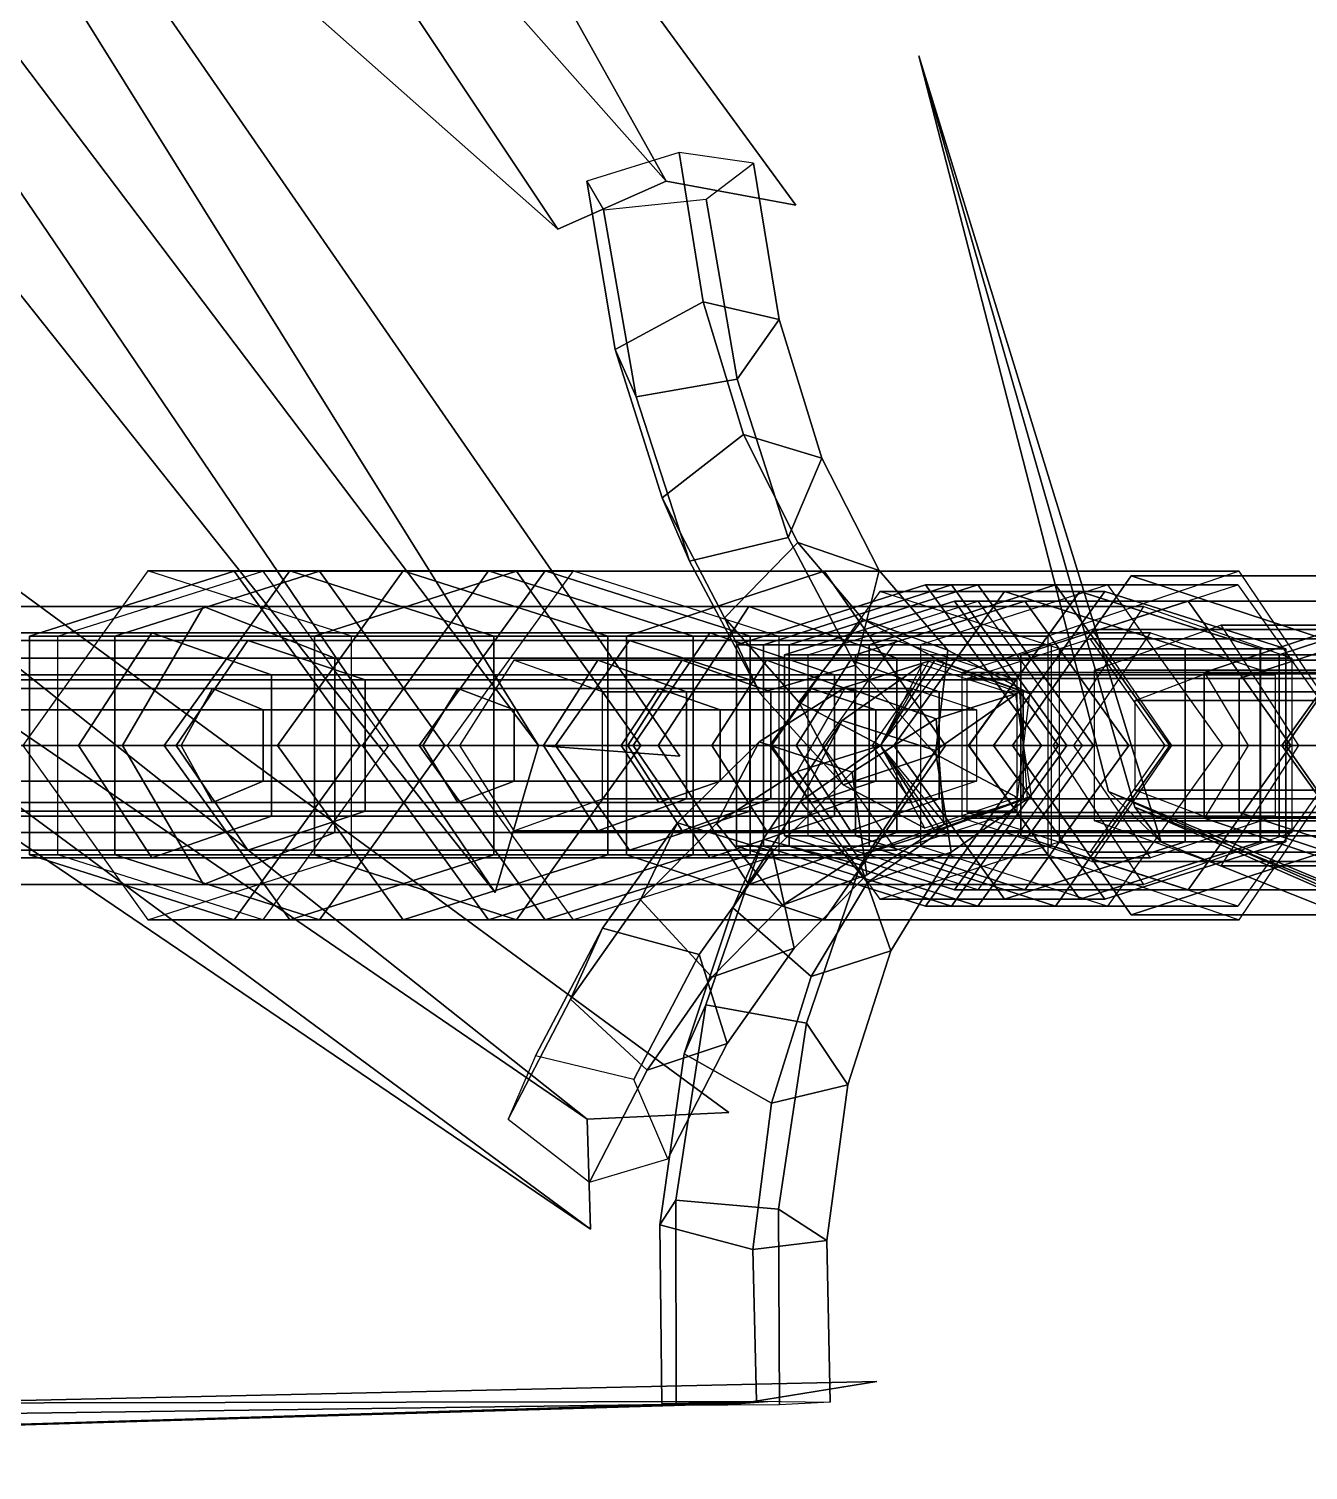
# Model space of a CAD drawing. Header units: metres. Extents: x -236 to 197, y -84 to 78.
# Drawn here: x -10.49 to 11.78, y -12.62 to 12.47 of the extents above; entities that cross this region are included whole.
import ezdxf

# ---------------------------------------------------------------- set-up
doc = ezdxf.new("R2010")
doc.units = ezdxf.units.M

msp = doc.modelspace()

# ---------------------------------------------------------------- linework, layer by layer
at = {"layer": 'Lacypla_Intrnd', "color": 3}
for points in [[(-5.946, 3.037, 80.428), (-8.413, 3.037, 100.429), (-10.591, 0, 100.16), (-8.13, 0, 80.213)], [(-6.415, 3.034, 100.576), (-6.91, 3.034, 120.729), (-10.478, 1.903, 120.641), (-9.983, 1.903, 100.489)], [(-6.91, 3.034, 120.729), (-5.429, 3.034, 140.734), (-8.989, 1.903, 140.997), (-10.478, 1.903, 120.641)], [(-5.429, 3.034, 140.734), (-1.995, 3.034, 160.498), (-5.511, 1.903, 161.108), (-8.989, 1.903, 140.997)], [(-2.391, 1.905, 80.778), (-4.867, 1.905, 100.866), (-8.413, 3.037, 100.429), (-5.946, 3.037, 80.428)], [(-3.97, 3.037, 60.373), (-5.946, 3.037, 80.428), (-8.13, 0, 80.213), (-6.159, 0, 60.211)], [(-4.223, 0, 100.63), (-4.717, 0, 120.782), (-6.91, 3.034, 120.729), (-6.415, 3.034, 100.576)], [(-4.717, 0, 120.782), (-3.242, 0, 140.573), (-5.429, 3.034, 140.734), (-6.91, 3.034, 120.729)], [(-2.487, 3.037, 40.275), (-3.97, 3.037, 60.373), (-6.159, 0, 60.211), (-4.68, 0, 40.167)], [(-0.407, 1.905, 60.635), (-2.391, 1.905, 80.778), (-5.946, 3.037, 80.428), (-3.97, 3.037, 60.373)], [(-1.995, 3.034, 160.498), (3.36, 3.034, 179.83), (-0.08, 1.903, 180.782), (-5.511, 1.903, 161.108)], [(-3.242, 0, 140.573), (0.166, 0, 160.123), (-1.995, 3.034, 160.498), (-5.429, 3.034, 140.734)], [(-1.498, 3.037, 20.146), (-2.487, 3.037, 40.275), (-4.68, 0, 40.167), (-3.692, 0, 20.093)], [(1.081, 1.905, 40.45), (-0.407, 1.905, 60.635), (-3.97, 3.037, 60.373), (-2.487, 3.037, 40.275)], [(-1.003, 3.037, -0.025), (-1.498, 3.037, 20.146), (-3.692, 0, 20.093), (-3.197, 0, -0.078)], [(2.073, 1.905, 20.234), (1.081, 1.905, 40.45), (-2.487, 3.037, 40.275), (-1.498, 3.037, 20.146)], [(0.166, 0, 160.123), (5.473, 0, 179.245), (3.36, 3.034, 179.83), (-1.995, 3.034, 160.498)], [(2.568, 1.905, 0.063), (2.073, 1.905, 20.234), (-1.498, 3.037, 20.146), (-1.003, 3.037, -0.025)], [(3.36, 3.034, 179.83), (10.584, 3.034, 198.544), (7.254, 1.903, 199.829), (-0.08, 1.903, 180.782)], [(5.473, 0, 179.245), (12.63, 0, 197.755), (10.584, 3.034, 198.544), (3.36, 3.034, 179.83)], [(5.573, 2.795, 332.31), (5.121, 2.795, 350.806), (1.835, 1.753, 350.726), (2.301, 1.753, 331.988)], [(5.121, 2.795, 350.806), (6.032, 2.795, 369.285), (2.748, 1.753, 369.446), (1.835, 1.753, 350.726)], [(7.384, 2.795, 313.898), (5.573, 2.795, 332.31), (2.301, 1.753, 331.988), (4.145, 1.753, 313.336)], [(6.032, 2.795, 369.285), (8.299, 2.795, 387.647), (5.036, 1.753, 388.049), (2.748, 1.753, 369.446)], [(10.558, 2.795, 295.602), (7.384, 2.795, 313.898), (4.145, 1.753, 313.336), (7.319, 1.753, 295.04)], [(7.583, 0, 332.508), (7.141, 0, 350.856), (5.121, 2.795, 350.806), (5.573, 2.795, 332.31)], [(7.141, 0, 350.856), (8.049, 0, 369.186), (6.032, 2.795, 369.285), (5.121, 2.795, 350.806)], [(9.374, 0, 314.243), (7.583, 0, 332.508), (5.573, 2.795, 332.31), (7.384, 2.795, 313.898)], [(8.049, 0, 369.186), (10.304, 0, 387.4), (8.299, 2.795, 387.647), (6.032, 2.795, 369.285)], [(8.703, 2.95, 199.142), (13.466, 2.95, 218.156), (11.398, 0, 218.674), (6.635, 0, 199.66)], [(13.444, 2.95, 276.31), (8.703, 2.95, 295.207), (6.635, 0, 294.689), (11.328, 0, 276.049)], [(12.549, 0, 295.947), (9.374, 0, 314.243), (7.384, 2.795, 313.898), (10.558, 2.795, 295.602)], [(12.07, 1.851, 198.299), (16.832, 1.851, 217.313), (13.466, 2.95, 218.156), (8.703, 2.95, 199.142)], [(16.889, 1.851, 276.735), (12.07, 1.851, 296.05), (8.703, 2.95, 295.207), (13.444, 2.95, 276.31)], [(15.836, 2.95, 256.975), (13.444, 2.95, 276.31), (11.328, 0, 276.049), (13.704, 0, 256.975)], [(13.466, 2.95, 218.156), (15.844, 2.95, 237.493), (13.727, 0, 237.754), (11.398, 0, 218.674)], [(6.5, 2.678, 458.76), (4.326, 2.678, 476.376), (2.405, 0, 476.139), (4.57, 0, 458.618)], [(6.034, 2.512, 476.505), (5.625, 2.512, 493.191), (2.67, 1.576, 493.119), (3.08, 1.576, 476.432)], [(5.625, 2.512, 493.191), (6.85, 2.512, 509.756), (3.903, 1.576, 509.974), (2.67, 1.576, 493.119)], [(6.85, 2.512, 509.756), (9.694, 2.512, 526.121), (6.782, 1.576, 526.627), (3.903, 1.576, 509.974)], [(9.642, 1.68, 458.992), (7.453, 1.68, 476.762), (4.326, 2.678, 476.376), (6.5, 2.678, 458.76)], [(6.5, 2.678, 387.825), (7.809, 2.678, 405.57), (5.879, 0, 405.712), (4.57, 0, 387.967)], [(7.807, 2.678, 441.059), (6.5, 2.678, 458.76), (4.57, 0, 458.618), (5.872, 0, 441.011)], [(7.849, 0, 476.549), (7.44, 0, 493.236), (5.625, 2.512, 493.191), (6.034, 2.512, 476.505)], [(7.44, 0, 493.236), (8.661, 0, 509.623), (6.85, 2.512, 509.756), (5.625, 2.512, 493.191)], [(8.244, 2.678, 423.314), (7.807, 2.678, 441.059), (5.872, 0, 441.011), (6.309, 0, 423.362)], [(7.809, 2.678, 405.57), (8.244, 2.678, 423.314), (6.309, 0, 423.362), (5.879, 0, 405.712)], [(9.642, 1.68, 387.593), (10.951, 1.68, 405.338), (7.809, 2.678, 405.57), (6.5, 2.678, 387.825)], [(10.956, 1.68, 441.136), (9.642, 1.68, 458.992), (6.5, 2.678, 458.76), (7.807, 2.678, 441.059)], [(9.694, 2.512, 526.121), (14.128, 2.512, 542.129), (11.28, 1.576, 542.917), (6.782, 1.576, 526.627)], [(8.661, 0, 509.623), (11.483, 0, 525.811), (9.694, 2.512, 526.121), (6.85, 2.512, 509.756)], [(11.393, 1.68, 423.237), (10.956, 1.68, 441.136), (7.807, 2.678, 441.059), (8.244, 2.678, 423.314)], [(10.951, 1.68, 405.338), (11.393, 1.68, 423.237), (8.244, 2.678, 423.314), (7.809, 2.678, 405.57)], [(11.483, 0, 525.811), (15.878, 0, 541.645), (14.128, 2.512, 542.129), (9.694, 2.512, 526.121)], [(14.128, 2.512, 542.129), (20.11, 2.512, 557.625), (17.353, 1.576, 558.688), (11.28, 1.576, 542.917)], [(-7.448, 2.42, 322.421), (-19.258, 2.42, 333.104), (-20.433, 0, 331.808), (-8.854, 0, 321.379)], [(-5.162, 1.518, 324.117), (-17.346, 1.518, 335.214), (-19.258, 2.42, 333.104), (-7.448, 2.42, 322.421)], [(2.05, 2.42, 309.639), (-7.448, 2.42, 322.421), (-8.854, 0, 321.379), (0.469, 0, 308.891)], [(4.624, 1.518, 310.856), (-5.162, 1.518, 324.117), (-7.448, 2.42, 322.421), (2.05, 2.42, 309.639)], [(8.926, 2.42, 295.102), (2.05, 2.42, 309.639), (0.469, 0, 308.891), (7.344, 0, 294.354)], [(11.5, 1.518, 296.319), (4.624, 1.518, 310.856), (2.05, 2.42, 309.639), (8.926, 2.42, 295.102)], [(8.017, 2.021, 387.55), (12.229, 2.021, 400.302), (9.972, 1.268, 401.048), (5.759, 1.268, 388.296)], [(9.404, 0, 387.092), (13.616, 0, 399.844), (12.229, 2.021, 400.302), (8.017, 2.021, 387.55)], [(12.229, 2.021, 400.302), (18.795, 2.021, 411.867), (16.727, 1.268, 413.039), (9.972, 1.268, 401.048)], [(-9.983, 1.903, 100.489), (-10.478, 1.903, 120.641), (-10.478, -1.903, 120.641), (-9.983, -1.903, 100.489)], [(-10.478, 1.903, 120.641), (-8.989, 1.903, 140.997), (-8.989, -1.903, 140.997), (-10.478, -1.903, 120.641)], [(-8.989, 1.903, 140.997), (-5.511, 1.903, 161.108), (-5.511, -1.903, 161.108), (-8.989, -1.903, 140.997)], [(-5.511, 1.903, 161.108), (-0.08, 1.903, 180.782), (-0.08, -1.903, 180.782), (-5.511, -1.903, 161.108)], [(-2.391, -1.905, 80.778), (-4.867, -1.905, 100.866), (-4.867, 1.905, 100.866), (-2.391, 1.905, 80.778)], [(-0.407, -1.905, 60.635), (-2.391, -1.905, 80.778), (-2.391, 1.905, 80.778), (-0.407, 1.905, 60.635)], [(1.081, -1.905, 40.45), (-0.407, -1.905, 60.635), (-0.407, 1.905, 60.635), (1.081, 1.905, 40.45)], [(-0.08, 1.903, 180.782), (7.254, 1.903, 199.829), (7.254, -1.903, 199.829), (-0.08, -1.903, 180.782)], [(2.073, -1.905, 20.234), (1.081, -1.905, 40.45), (1.081, 1.905, 40.45), (2.073, 1.905, 20.234)], [(2.568, -1.905, 0.063), (2.073, -1.905, 20.234), (2.073, 1.905, 20.234), (2.568, 1.905, 0.063)], [(-5.162, -1.518, 324.117), (-17.346, -1.518, 335.214), (-17.346, 1.518, 335.214), (-5.162, 1.518, 324.117)], [(4.624, -1.518, 310.856), (-5.162, -1.518, 324.117), (-5.162, 1.518, 324.117), (4.624, 1.518, 310.856)], [(2.301, 1.753, 331.988), (1.835, 1.753, 350.726), (1.835, -1.753, 350.726), (2.301, -1.753, 331.988)], [(1.835, 1.753, 350.726), (2.748, 1.753, 369.446), (2.748, -1.753, 369.446), (1.835, -1.753, 350.726)], [(4.145, 1.753, 313.336), (2.301, 1.753, 331.988), (2.301, -1.753, 331.988), (4.145, -1.753, 313.336)], [(3.08, 1.576, 476.432), (2.67, 1.576, 493.119), (2.67, -1.576, 493.119), (3.08, -1.576, 476.432)], [(2.67, 1.576, 493.119), (3.903, 1.576, 509.974), (3.903, -1.576, 509.974), (2.67, -1.576, 493.119)], [(2.748, 1.753, 369.446), (5.036, 1.753, 388.049), (5.036, -1.753, 388.049), (2.748, -1.753, 369.446)], [(3.903, 1.576, 509.974), (6.782, 1.576, 526.627), (6.782, -1.576, 526.627), (3.903, -1.576, 509.974)], [(7.319, 1.753, 295.04), (4.145, 1.753, 313.336), (4.145, -1.753, 313.336), (7.319, -1.753, 295.04)], [(11.5, -1.518, 296.319), (4.624, -1.518, 310.856), (4.624, 1.518, 310.856), (11.5, 1.518, 296.319)], [(6.782, 1.576, 526.627), (11.28, 1.576, 542.917), (11.28, -1.576, 542.917), (6.782, -1.576, 526.627)], [(9.642, -1.68, 458.992), (7.453, -1.68, 476.762), (7.453, 1.68, 476.762), (9.642, 1.68, 458.992)], [(9.642, -1.68, 387.593), (10.951, -1.68, 405.338), (10.951, 1.68, 405.338), (9.642, 1.68, 387.593)], [(10.956, -1.68, 441.136), (9.642, -1.68, 458.992), (9.642, 1.68, 458.992), (10.956, 1.68, 441.136)], [(10.951, -1.68, 405.338), (11.393, -1.68, 423.237), (11.393, 1.68, 423.237), (10.951, 1.68, 405.338)], [(11.393, -1.68, 423.237), (10.956, -1.68, 441.136), (10.956, 1.68, 441.136), (11.393, 1.68, 423.237)], [(11.28, 1.576, 542.917), (17.353, 1.576, 558.688), (17.353, -1.576, 558.688), (11.28, -1.576, 542.917)], [(5.759, 1.268, 388.296), (9.972, 1.268, 401.048), (9.972, -1.268, 401.048), (5.759, -1.268, 388.296)], [(9.972, 1.268, 401.048), (16.727, 1.268, 413.039), (16.727, -1.268, 413.039), (9.972, -1.268, 401.048)], [(9.99, 1.244, 198.677), (14.581, 1.244, 205.547), (13.364, 0.78, 206.359), (8.774, 0.78, 199.489)], [(10.738, 0, 198.177), (15.328, 0, 205.047), (14.581, 1.244, 205.547), (9.99, 1.244, 198.677)], [(-7.292, 0.991, 499.187), (-12.245, 0.991, 503.454), (-12.713, 0, 502.911), (-7.835, 0, 498.719)], [(-6.41, 0.622, 499.948), (-11.483, 0.622, 504.337), (-12.245, 0.991, 503.454), (-7.292, 0.991, 499.187)], [(-3.02, 0.991, 494.239), (-7.292, 0.991, 499.187), (-7.835, 0, 498.719), (-3.625, 0, 493.856)], [(-2.035, 0.622, 494.863), (-6.41, 0.622, 499.948), (-7.292, 0.991, 499.187), (-3.02, 0.991, 494.239)], [(0.48, 0.991, 488.718), (-3.02, 0.991, 494.239), (-3.625, 0, 493.856), (-0.175, 0, 488.428)], [(1.546, 0.622, 489.191), (-2.035, 0.622, 494.863), (-3.02, 0.991, 494.239), (0.48, 0.991, 488.718)], [(3.132, 0.991, 482.744), (0.48, 0.991, 488.718), (-0.175, 0, 488.428), (2.442, 0, 482.553)], [(4.256, 0.622, 483.055), (1.546, 0.622, 489.191), (0.48, 0.991, 488.718), (3.132, 0.991, 482.744)], [(4.889, 0.991, 476.397), (3.132, 0.991, 482.744), (2.442, 0, 482.553), (4.198, 0, 476.206)], [(6.013, 0.622, 476.708), (4.256, 0.622, 483.055), (3.132, 0.991, 482.744), (4.889, 0.991, 476.397)], [(8.774, 0.78, 199.489), (13.364, 0.78, 206.359), (13.364, -0.78, 206.359), (8.774, -0.78, 199.489)], [(-6.41, -0.622, 499.948), (-11.483, -0.622, 504.337), (-11.483, 0.622, 504.337), (-6.41, 0.622, 499.948)], [(-2.035, -0.622, 494.863), (-6.41, -0.622, 499.948), (-6.41, 0.622, 499.948), (-2.035, 0.622, 494.863)], [(1.546, -0.622, 489.191), (-2.035, -0.622, 494.863), (-2.035, 0.622, 494.863), (1.546, 0.622, 489.191)], [(4.256, -0.622, 483.055), (1.546, -0.622, 489.191), (1.546, 0.622, 489.191), (4.256, 0.622, 483.055)], [(6.013, -0.622, 476.708), (4.256, -0.622, 483.055), (4.256, 0.622, 483.055), (6.013, 0.622, 476.708)], [(-3.692, 0, 20.093), (-4.68, 0, 40.167), (-2.487, -3.037, 40.275), (-1.498, -3.037, 20.146)], [(-3.197, 0, -0.078), (-3.692, 0, 20.093), (-1.498, -3.037, 20.146), (-1.003, -3.037, -0.025)], [(-8.854, 0, 321.379), (-20.433, 0, 331.808), (-19.258, -2.42, 333.104), (-7.448, -2.42, 322.421)], [(-7.835, 0, 498.719), (-12.713, 0, 502.911), (-12.245, -0.991, 503.454), (-7.292, -0.991, 499.187)], [(-8.13, 0, 80.213), (-10.591, 0, 100.16), (-8.413, -3.037, 100.429), (-5.946, -3.037, 80.428)], [(0.469, 0, 308.891), (-8.854, 0, 321.379), (-7.448, -2.42, 322.421), (2.05, -2.42, 309.639)], [(-6.159, 0, 60.211), (-8.13, 0, 80.213), (-5.946, -3.037, 80.428), (-3.97, -3.037, 60.373)], [(-3.625, 0, 493.856), (-7.835, 0, 498.719), (-7.292, -0.991, 499.187), (-3.02, -0.991, 494.239)], [(-6.415, -3.034, 100.576), (-6.91, -3.034, 120.729), (-4.717, 0, 120.782), (-4.223, 0, 100.63)], [(-6.91, -3.034, 120.729), (-5.429, -3.034, 140.734), (-3.242, 0, 140.573), (-4.717, 0, 120.782)], [(-4.68, 0, 40.167), (-6.159, 0, 60.211), (-3.97, -3.037, 60.373), (-2.487, -3.037, 40.275)], [(-5.429, -3.034, 140.734), (-1.995, -3.034, 160.498), (0.166, 0, 160.123), (-3.242, 0, 140.573)], [(-0.175, 0, 488.428), (-3.625, 0, 493.856), (-3.02, -0.991, 494.239), (0.48, -0.991, 488.718)], [(-1.995, -3.034, 160.498), (3.36, -3.034, 179.83), (5.473, 0, 179.245), (0.166, 0, 160.123)], [(2.442, 0, 482.553), (-0.175, 0, 488.428), (0.48, -0.991, 488.718), (3.132, -0.991, 482.744)], [(7.344, 0, 294.354), (0.469, 0, 308.891), (2.05, -2.42, 309.639), (8.926, -2.42, 295.102)], [(4.57, 0, 458.618), (2.405, 0, 476.139), (4.326, -2.678, 476.376), (6.5, -2.678, 458.76)], [(4.198, 0, 476.206), (2.442, 0, 482.553), (3.132, -0.991, 482.744), (4.889, -0.991, 476.397)], [(3.36, -3.034, 179.83), (10.584, -3.034, 198.544), (12.63, 0, 197.755), (5.473, 0, 179.245)], [(4.57, 0, 387.967), (5.879, 0, 405.712), (7.809, -2.678, 405.57), (6.5, -2.678, 387.825)], [(5.872, 0, 441.011), (4.57, 0, 458.618), (6.5, -2.678, 458.76), (7.807, -2.678, 441.059)], [(5.573, -2.795, 332.31), (5.121, -2.795, 350.806), (7.141, 0, 350.856), (7.583, 0, 332.508)], [(5.121, -2.795, 350.806), (6.032, -2.795, 369.285), (8.049, 0, 369.186), (7.141, 0, 350.856)], [(7.384, -2.795, 313.898), (5.573, -2.795, 332.31), (7.583, 0, 332.508), (9.374, 0, 314.243)], [(6.034, -2.512, 476.505), (5.625, -2.512, 493.191), (7.44, 0, 493.236), (7.849, 0, 476.549)], [(5.625, -2.512, 493.191), (6.85, -2.512, 509.756), (8.661, 0, 509.623), (7.44, 0, 493.236)], [(6.309, 0, 423.362), (5.872, 0, 441.011), (7.807, -2.678, 441.059), (8.244, -2.678, 423.314)], [(5.879, 0, 405.712), (6.309, 0, 423.362), (8.244, -2.678, 423.314), (7.809, -2.678, 405.57)], [(6.032, -2.795, 369.285), (8.299, -2.795, 387.647), (10.304, 0, 387.4), (8.049, 0, 369.186)], [(6.635, 0, 199.66), (11.398, 0, 218.674), (13.466, -2.95, 218.156), (8.703, -2.95, 199.142)], [(11.328, 0, 276.049), (6.635, 0, 294.689), (8.703, -2.95, 295.207), (13.444, -2.95, 276.31)], [(6.85, -2.512, 509.756), (9.694, -2.512, 526.121), (11.483, 0, 525.811), (8.661, 0, 509.623)], [(10.558, -2.795, 295.602), (7.384, -2.795, 313.898), (9.374, 0, 314.243), (12.549, 0, 295.947)], [(8.017, -2.021, 387.55), (12.229, -2.021, 400.302), (13.616, 0, 399.844), (9.404, 0, 387.092)], [(9.694, -2.512, 526.121), (14.128, -2.512, 542.129), (15.878, 0, 541.645), (11.483, 0, 525.811)], [(9.99, -1.244, 198.677), (14.581, -1.244, 205.547), (15.328, 0, 205.047), (10.738, 0, 198.177)], [(13.704, 0, 256.975), (11.328, 0, 276.049), (13.444, -2.95, 276.31), (15.836, -2.95, 256.975)], [(11.398, 0, 218.674), (13.727, 0, 237.754), (15.844, -2.95, 237.493), (13.466, -2.95, 218.156)], [(-7.292, -0.991, 499.187), (-12.245, -0.991, 503.454), (-11.483, -0.622, 504.337), (-6.41, -0.622, 499.948)], [(-3.02, -0.991, 494.239), (-7.292, -0.991, 499.187), (-6.41, -0.622, 499.948), (-2.035, -0.622, 494.863)], [(0.48, -0.991, 488.718), (-3.02, -0.991, 494.239), (-2.035, -0.622, 494.863), (1.546, -0.622, 489.191)], [(3.132, -0.991, 482.744), (0.48, -0.991, 488.718), (1.546, -0.622, 489.191), (4.256, -0.622, 483.055)], [(4.889, -0.991, 476.397), (3.132, -0.991, 482.744), (4.256, -0.622, 483.055), (6.013, -0.622, 476.708)], [(8.774, -0.78, 199.489), (13.364, -0.78, 206.359), (14.581, -1.244, 205.547), (9.99, -1.244, 198.677)], [(5.759, -1.268, 388.296), (9.972, -1.268, 401.048), (12.229, -2.021, 400.302), (8.017, -2.021, 387.55)], [(9.972, -1.268, 401.048), (16.727, -1.268, 413.039), (18.795, -2.021, 411.867), (12.229, -2.021, 400.302)], [(-7.448, -2.42, 322.421), (-19.258, -2.42, 333.104), (-17.346, -1.518, 335.214), (-5.162, -1.518, 324.117)], [(2.05, -2.42, 309.639), (-7.448, -2.42, 322.421), (-5.162, -1.518, 324.117), (4.624, -1.518, 310.856)], [(2.301, -1.753, 331.988), (1.835, -1.753, 350.726), (5.121, -2.795, 350.806), (5.573, -2.795, 332.31)], [(1.835, -1.753, 350.726), (2.748, -1.753, 369.446), (6.032, -2.795, 369.285), (5.121, -2.795, 350.806)], [(8.926, -2.42, 295.102), (2.05, -2.42, 309.639), (4.624, -1.518, 310.856), (11.5, -1.518, 296.319)], [(4.145, -1.753, 313.336), (2.301, -1.753, 331.988), (5.573, -2.795, 332.31), (7.384, -2.795, 313.898)], [(3.08, -1.576, 476.432), (2.67, -1.576, 493.119), (5.625, -2.512, 493.191), (6.034, -2.512, 476.505)], [(2.67, -1.576, 493.119), (3.903, -1.576, 509.974), (6.85, -2.512, 509.756), (5.625, -2.512, 493.191)], [(2.748, -1.753, 369.446), (5.036, -1.753, 388.049), (8.299, -2.795, 387.647), (6.032, -2.795, 369.285)], [(3.903, -1.576, 509.974), (6.782, -1.576, 526.627), (9.694, -2.512, 526.121), (6.85, -2.512, 509.756)], [(7.319, -1.753, 295.04), (4.145, -1.753, 313.336), (7.384, -2.795, 313.898), (10.558, -2.795, 295.602)], [(6.5, -2.678, 458.76), (4.326, -2.678, 476.376), (7.453, -1.68, 476.762), (9.642, -1.68, 458.992)], [(6.5, -2.678, 387.825), (7.809, -2.678, 405.57), (10.951, -1.68, 405.338), (9.642, -1.68, 387.593)], [(7.807, -2.678, 441.059), (6.5, -2.678, 458.76), (9.642, -1.68, 458.992), (10.956, -1.68, 441.136)], [(6.782, -1.576, 526.627), (11.28, -1.576, 542.917), (14.128, -2.512, 542.129), (9.694, -2.512, 526.121)], [(8.244, -2.678, 423.314), (7.807, -2.678, 441.059), (10.956, -1.68, 441.136), (11.393, -1.68, 423.237)], [(7.809, -2.678, 405.57), (8.244, -2.678, 423.314), (11.393, -1.68, 423.237), (10.951, -1.68, 405.338)], [(11.28, -1.576, 542.917), (17.353, -1.576, 558.688), (20.11, -2.512, 557.625), (14.128, -2.512, 542.129)], [(-9.983, -1.903, 100.489), (-10.478, -1.903, 120.641), (-6.91, -3.034, 120.729), (-6.415, -3.034, 100.576)], [(-10.478, -1.903, 120.641), (-8.989, -1.903, 140.997), (-5.429, -3.034, 140.734), (-6.91, -3.034, 120.729)], [(-8.989, -1.903, 140.997), (-5.511, -1.903, 161.108), (-1.995, -3.034, 160.498), (-5.429, -3.034, 140.734)], [(-5.946, -3.037, 80.428), (-8.413, -3.037, 100.429), (-4.867, -1.905, 100.866), (-2.391, -1.905, 80.778)], [(-3.97, -3.037, 60.373), (-5.946, -3.037, 80.428), (-2.391, -1.905, 80.778), (-0.407, -1.905, 60.635)], [(-5.511, -1.903, 161.108), (-0.08, -1.903, 180.782), (3.36, -3.034, 179.83), (-1.995, -3.034, 160.498)], [(-2.487, -3.037, 40.275), (-3.97, -3.037, 60.373), (-0.407, -1.905, 60.635), (1.081, -1.905, 40.45)], [(-1.498, -3.037, 20.146), (-2.487, -3.037, 40.275), (1.081, -1.905, 40.45), (2.073, -1.905, 20.234)], [(-1.003, -3.037, -0.025), (-1.498, -3.037, 20.146), (2.073, -1.905, 20.234), (2.568, -1.905, 0.063)], [(-0.08, -1.903, 180.782), (7.254, -1.903, 199.829), (10.584, -3.034, 198.544), (3.36, -3.034, 179.83)], [(8.703, -2.95, 199.142), (13.466, -2.95, 218.156), (16.832, -1.851, 217.313), (12.07, -1.851, 198.299)], [(13.444, -2.95, 276.31), (8.703, -2.95, 295.207), (12.07, -1.851, 296.05), (16.889, -1.851, 276.735)]]:
    msp.add_3dface(points, dxfattribs=at)
at = {"layer": 'Lacypla_Leaf', "color": 3}
for points in [[(-23.258, 34.681, 717.126), (-1.612, 0, 729.076), (-25.725, 31.893, 716.617)], [(-23.258, 34.681, 717.126), (-25.725, 31.893, 716.617), (-1.612, 0, 729.076)], [(-1.612, 0, 729.076), (-23.258, 34.681, 717.126), (0.844, -0.186, 729.959)], [(-1.612, 0, 729.076), (0.844, -0.186, 729.959), (-23.258, 34.681, 717.126)], [(-2.368, -2.561, 728.704), (-27.85, 29.521, 714.28), (-25.725, 31.893, 716.617)], [(-2.368, -2.561, 728.704), (-25.725, 31.893, 716.617), (-27.85, 29.521, 714.28)], [(-1.612, 0, 729.076), (-25.725, 31.893, 716.617), (-2.368, -2.561, 728.704)], [(-1.612, 0, 729.076), (-2.368, -2.561, 728.704), (-25.725, 31.893, 716.617)], [(-5.75, 21.19, 684.37), (0.608, 9.822, 724.923), (-9.23, 20.924, 685.759)], [(-5.75, 21.19, 684.37), (-9.23, 20.924, 685.759), (0.608, 9.822, 724.923)], [(0.608, 9.822, 724.923), (-5.75, 21.19, 684.37), (2.863, 9.403, 726.181)], [(0.608, 9.822, 724.923), (2.863, 9.403, 726.181), (-5.75, 21.19, 684.37)], [(-1.276, 8.986, 726.661), (-12.74, 19.127, 686.011), (-9.23, 20.924, 685.759)], [(-1.276, 8.986, 726.661), (-9.23, 20.924, 685.759), (-12.74, 19.127, 686.011)], [(0.608, 9.822, 724.923), (-9.23, 20.924, 685.759), (-1.276, 8.986, 726.661)], [(0.608, 9.822, 724.923), (-1.276, 8.986, 726.661), (-9.23, 20.924, 685.759)], [(-33.431, 19.418, 736.159), (-0.765, -6.504, 727.492), (-34.928, 16.873, 733.836)], [(-33.431, 19.418, 736.159), (-34.928, 16.873, 733.836), (-0.765, -6.504, 727.492)], [(-0.765, -6.504, 727.492), (-33.431, 19.418, 736.159), (1.702, -6.387, 728.352)], [(-0.765, -6.504, 727.492), (1.702, -6.387, 728.352), (-33.431, 19.418, 736.159)], [(-0.708, -8.421, 725.597), (-36.432, 15.826, 730.336), (-34.928, 16.873, 733.836)], [(-0.708, -8.421, 725.597), (-34.928, 16.873, 733.836), (-36.432, 15.826, 730.336)], [(-0.765, -6.504, 727.492), (-34.928, 16.873, 733.836), (-0.708, -8.421, 725.597)], [(-0.765, -6.504, 727.492), (-0.708, -8.421, 725.597), (-34.928, 16.873, 733.836)], [(8.309, -0.799, 791.696), (5.009, 12.002, 792.905), (9.224, -1.683, 793.062)], [(8.309, -0.799, 791.696), (9.224, -1.683, 793.062), (5.009, 12.002, 792.905)], [(5.009, 12.002, 792.905), (8.769, -1.072, 794.22), (9.224, -1.683, 793.062)], [(5.009, 12.002, 792.905), (9.224, -1.683, 793.062), (8.769, -1.072, 794.22)], [(18.995, -5.255, 788.754), (8.309, -0.799, 791.696), (19.49, -5.766, 790.414)], [(18.995, -5.255, 788.754), (19.49, -5.766, 790.414), (8.309, -0.799, 791.696)], [(19.49, -5.766, 790.414), (8.309, -0.799, 791.696), (9.224, -1.683, 793.062)], [(19.49, -5.766, 790.414), (9.224, -1.683, 793.062), (8.309, -0.799, 791.696)], [(9.224, -1.683, 793.062), (8.769, -1.072, 794.22), (19.49, -5.766, 790.414)], [(9.224, -1.683, 793.062), (19.49, -5.766, 790.414), (8.769, -1.072, 794.22)], [(19.49, -5.766, 790.414), (8.769, -1.072, 794.22), (19.654, -5.471, 792.097)], [(19.49, -5.766, 790.414), (19.654, -5.471, 792.097), (8.769, -1.072, 794.22)], [(1.914, -11.453, 722.479), (-36.237, -11.97, 741.408), (4.274, -11.071, 723.541)], [(1.914, -11.453, 722.479), (4.274, -11.071, 723.541), (-36.237, -11.97, 741.408)], [(2.379, -11.419, 719.823), (-38.564, -11.498, 734.325), (-37.045, -12.615, 737.797)], [(2.379, -11.419, 719.823), (-37.045, -12.615, 737.797), (-38.564, -11.498, 734.325)], [(1.914, -11.453, 722.479), (-37.045, -12.615, 737.797), (2.379, -11.419, 719.823)], [(1.914, -11.453, 722.479), (2.379, -11.419, 719.823), (-37.045, -12.615, 737.797)], [(-36.237, -11.97, 741.408), (1.914, -11.453, 722.479), (-37.045, -12.615, 737.797)], [(-36.237, -11.97, 741.408), (-37.045, -12.615, 737.797), (1.914, -11.453, 722.479)]]:
    msp.add_3dface(points, dxfattribs=at)
at = {"layer": 'Lacypla_Petiole', "color": 3}
for points in [[(1.252, 7.72, 722.678), (0.835, 10.323, 723.457), (-0.771, 9.822, 724.185), (-0.278, 6.894, 723.261)], [(2.576, 7.412, 723.908), (2.13, 10.136, 724.741), (0.835, 10.323, 723.457), (1.252, 7.72, 722.678)], [(1.845, 6.377, 725.275), (1.303, 9.508, 726.289), (2.13, 10.136, 724.741), (2.576, 7.412, 723.908)], [(-0.278, 6.894, 723.261), (-0.771, 9.822, 724.185), (-0.484, 9.322, 725.925), (0.087, 6.069, 724.857)], [(0.087, 6.069, 724.857), (-0.484, 9.322, 725.925), (1.303, 9.508, 726.289), (1.845, 6.377, 725.275)], [(1.954, 5.41, 721.364), (1.252, 7.72, 722.678), (-0.278, 6.894, 723.261), (0.536, 4.309, 721.738)], [(3.32, 5, 722.516), (2.576, 7.412, 723.908), (1.252, 7.72, 722.678), (1.954, 5.41, 721.364)], [(2.73, 3.619, 723.62), (1.845, 6.377, 725.275), (2.576, 7.412, 723.908), (3.32, 5, 722.516)], [(0.536, 4.309, 721.738), (-0.278, 6.894, 723.261), (0.087, 6.069, 724.857), (1.013, 3.208, 723.124)], [(1.013, 3.208, 723.124), (0.087, 6.069, 724.857), (1.845, 6.377, 725.275), (2.73, 3.619, 723.62)], [(2.9, 3.531, 719.595), (1.954, 5.41, 721.364), (0.536, 4.309, 721.738), (1.623, 2.221, 719.706)], [(4.318, 3.043, 720.648), (3.32, 5, 722.516), (1.954, 5.41, 721.364), (2.9, 3.531, 719.595)], [(3.904, 1.399, 721.423), (2.73, 3.619, 723.62), (3.32, 5, 722.516), (4.318, 3.043, 720.648)], [(1.623, 2.221, 719.706), (0.536, 4.309, 721.738), (1.013, 3.208, 723.124), (2.239, 0.911, 720.83)], [(2.239, 0.911, 720.83), (1.013, 3.208, 723.124), (2.73, 3.619, 723.62), (3.904, 1.399, 721.423)], [(4.032, 2.197, 717.475), (2.9, 3.531, 719.595), (1.623, 2.221, 719.706), (2.915, 0.755, 717.288)], [(5.51, 1.66, 718.418), (4.318, 3.043, 720.648), (2.9, 3.531, 719.595), (4.032, 2.197, 717.475)], [(5.297, -0.149, 718.817), (3.904, 1.399, 721.423), (4.318, 3.043, 720.648), (5.51, 1.66, 718.418)], [(2.915, 0.755, 717.288), (1.623, 2.221, 719.706), (2.239, 0.911, 720.83), (3.692, -0.686, 718.112)], [(5.454, 1.441, 714.815), (4.032, 2.197, 717.475), (2.915, 0.755, 717.288), (4.337, 0, 714.628)], [(6.932, 0.904, 715.758), (5.51, 1.66, 718.418), (4.032, 2.197, 717.475), (5.454, 1.441, 714.815)], [(10.267, 2.093, 198.594), (21.21, 2.093, 220.336), (19.011, 1.313, 221.443), (8.067, 1.313, 199.701)], [(11.618, 0, 197.914), (22.562, 0, 219.655), (21.21, 2.093, 220.336), (10.267, 2.093, 198.594)], [(-8.343, 1.958, 337.192), (-20.02, 1.958, 356.667), (-21.234, 0, 355.94), (-9.623, 0, 336.587)], [(-6.261, 1.229, 338.177), (-18.044, 1.229, 357.852), (-20.02, 1.958, 356.667), (-8.343, 1.958, 337.192)], [(-6.672, 1.825, 517.143), (-15.249, 1.825, 536.485), (-16.455, 0, 535.95), (-7.924, 0, 516.729)], [(-4.634, 1.145, 517.816), (-13.286, 1.145, 537.355), (-15.249, 1.825, 536.485), (-6.672, 1.825, 517.143)], [(1.368, 1.958, 316.666), (-8.343, 1.958, 337.192), (-9.623, 0, 336.587), (0.035, 0, 316.189)], [(3.537, 1.229, 317.442), (-6.261, 1.229, 338.177), (-8.343, 1.958, 337.192), (1.368, 1.958, 316.666)], [(-0.032, 1.825, 497.054), (-6.672, 1.825, 517.143), (-7.924, 0, 516.729), (-1.319, 0, 496.765)], [(2.062, 1.145, 497.524), (-4.634, 1.145, 517.816), (-6.672, 1.825, 517.143), (-0.032, 1.825, 497.054)], [(4.616, 1.825, 476.352), (-0.032, 1.825, 497.054), (-1.319, 0, 496.765), (3.329, 0, 476.063)], [(6.71, 1.145, 476.823), (2.062, 1.145, 497.524), (-0.032, 1.825, 497.054), (4.616, 1.825, 476.352)], [(9.04, 1.958, 295.226), (1.368, 1.958, 316.666), (0.035, 0, 316.189), (7.707, 0, 294.749)], [(11.209, 1.229, 296.002), (3.537, 1.229, 317.442), (1.368, 1.958, 316.666), (9.04, 1.958, 295.226)], [(7.981, 1.857, 387.626), (12.712, 1.857, 408.695), (10.581, 1.165, 409.173), (5.85, 1.165, 388.104)], [(9.291, 0, 387.332), (14.022, 0, 408.401), (12.712, 1.857, 408.695), (7.981, 1.857, 387.626)], [(12.712, 1.857, 408.695), (19.47, 1.857, 429.141), (17.396, 1.165, 429.826), (10.581, 1.165, 409.173)], [(6.718, -0.904, 716.157), (5.297, -0.149, 718.817), (5.51, 1.66, 718.418), (6.932, 0.904, 715.758)], [(-0.579, 1.486, 726.102), (-2.045, 1.486, 728.844), (-2.992, 0, 728.338), (-1.526, 0, 725.596)], [(0.962, 0.932, 726.926), (-0.503, 0.932, 729.668), (-2.045, 1.486, 728.844), (-0.579, 1.486, 726.102)], [(0.887, 1.486, 723.36), (-0.579, 1.486, 726.102), (-1.526, 0, 725.596), (-0.06, 0, 722.854)], [(2.428, 0.932, 724.184), (0.962, 0.932, 726.926), (-0.579, 1.486, 726.102), (0.887, 1.486, 723.36)], [(2.353, 1.486, 720.618), (0.887, 1.486, 723.36), (-0.06, 0, 722.854), (1.405, 0, 720.112)], [(3.894, 0.932, 721.442), (2.428, 0.932, 724.184), (0.887, 1.486, 723.36), (2.353, 1.486, 720.618)], [(3.818, 1.486, 717.876), (2.353, 1.486, 720.618), (1.405, 0, 720.112), (2.871, 0, 717.37)], [(3.692, -0.686, 718.112), (2.239, 0.911, 720.83), (3.904, 1.399, 721.423), (5.297, -0.149, 718.817)], [(5.359, 0.932, 718.7), (3.894, 0.932, 721.442), (2.353, 1.486, 720.618), (3.818, 1.486, 717.876)], [(5.284, 1.486, 715.134), (3.818, 1.486, 717.876), (2.871, 0, 717.37), (4.337, 0, 714.628)], [(5.181, 1.47, 715.326), (3.731, 1.013, 718.038), (2.887, -0.456, 717.34), (4.337, 0, 714.628)], [(5.064, 1.411, 715.545), (3.672, 0.435, 718.149), (2.945, -0.975, 717.231), (4.337, 0, 714.628)], [(6.687, 0.885, 716.216), (5.296, -0.09, 718.819), (3.672, 0.435, 718.149), (5.064, 1.411, 715.545)], [(6.761, 0.922, 716.078), (5.311, 0.466, 718.791), (3.731, 1.013, 718.038), (5.181, 1.47, 715.326)], [(6.825, 0.932, 715.958), (5.359, 0.932, 718.7), (3.818, 1.486, 717.876), (5.284, 1.486, 715.134)], [(13.406, 1.486, 699.943), (5.284, 1.486, 715.134), (4.337, 0, 714.628), (12.414, 0, 699.532)], [(15.021, 0.932, 700.612), (6.825, 0.932, 715.958), (5.284, 1.486, 715.134), (13.406, 1.486, 699.943)], [(8.067, 1.313, 199.701), (19.011, 1.313, 221.443), (19.011, -1.313, 221.443), (8.067, -1.313, 199.701)], [(-6.261, -1.229, 338.177), (-18.044, -1.229, 357.852), (-18.044, 1.229, 357.852), (-6.261, 1.229, 338.177)], [(-4.634, -1.145, 517.816), (-13.286, -1.145, 537.355), (-13.286, 1.145, 537.355), (-4.634, 1.145, 517.816)], [(3.537, -1.229, 317.442), (-6.261, -1.229, 338.177), (-6.261, 1.229, 338.177), (3.537, 1.229, 317.442)], [(2.062, -1.145, 497.524), (-4.634, -1.145, 517.816), (-4.634, 1.145, 517.816), (2.062, 1.145, 497.524)], [(3.731, 1.013, 718.038), (2.228, 0.063, 720.851), (1.484, -1.359, 719.964), (2.887, -0.456, 717.34)], [(6.71, -1.145, 476.823), (2.062, -1.145, 497.524), (2.062, 1.145, 497.524), (6.71, 1.145, 476.823)], [(5.311, 0.466, 718.791), (3.845, -0.467, 721.533), (2.228, 0.063, 720.851), (3.731, 1.013, 718.038)], [(11.209, -1.229, 296.002), (3.537, -1.229, 317.442), (3.537, 1.229, 317.442), (11.209, 1.229, 296.002)], [(5.85, 1.165, 388.104), (10.581, 1.165, 409.173), (10.581, -1.165, 409.173), (5.85, -1.165, 388.104)], [(10.581, 1.165, 409.173), (17.396, 1.165, 429.826), (17.396, -1.165, 429.826), (10.581, -1.165, 409.173)], [(0.962, -0.932, 726.926), (-0.503, -0.932, 729.668), (-0.503, 0.932, 729.668), (0.962, 0.932, 726.926)], [(2.428, -0.932, 724.184), (0.962, -0.932, 726.926), (0.962, 0.932, 726.926), (2.428, 0.932, 724.184)], [(3.894, -0.932, 721.442), (2.428, -0.932, 724.184), (2.428, 0.932, 724.184), (3.894, 0.932, 721.442)], [(4.337, 0, 714.628), (2.915, 0.755, 717.288), (3.692, -0.686, 718.112), (5.114, -1.441, 715.452)], [(5.359, -0.932, 718.7), (3.894, -0.932, 721.442), (3.894, 0.932, 721.442), (5.359, 0.932, 718.7)], [(6.963, -0.885, 715.7), (5.571, -1.86, 718.303), (5.296, -0.09, 718.819), (6.687, 0.885, 716.216)], [(6.89, -0.922, 715.837), (5.44, -1.378, 718.549), (5.311, 0.466, 718.791), (6.761, 0.922, 716.078)], [(6.825, -0.932, 715.958), (5.359, -0.932, 718.7), (5.359, 0.932, 718.7), (6.825, 0.932, 715.958)], [(15.021, -0.932, 700.612), (6.825, -0.932, 715.958), (6.825, 0.932, 715.958), (15.021, 0.932, 700.612)], [(3.672, 0.435, 718.149), (2.298, -1.634, 720.721), (1.768, -2.828, 719.434), (2.945, -0.975, 717.231)], [(5.296, -0.09, 718.819), (3.994, -2.079, 721.254), (2.298, -1.634, 720.721), (3.672, 0.435, 718.149)], [(5.44, -1.378, 718.549), (4.1, -2.251, 721.056), (3.845, -0.467, 721.533), (5.311, 0.466, 718.791)], [(2.228, 0.063, 720.851), (0.807, -1.345, 723.51), (0.16, -2.688, 722.443), (1.484, -1.359, 719.964)], [(3.845, -0.467, 721.533), (2.46, -1.846, 724.125), (0.807, -1.345, 723.51), (2.228, 0.063, 720.851)], [(-9.623, 0, 336.587), (-21.234, 0, 355.94), (-20.02, -1.958, 356.667), (-8.343, -1.958, 337.192)], [(-7.924, 0, 516.729), (-16.455, 0, 535.95), (-15.249, -1.825, 536.485), (-6.672, -1.825, 517.143)], [(0.035, 0, 316.189), (-9.623, 0, 336.587), (-8.343, -1.958, 337.192), (1.368, -1.958, 316.666)], [(-1.319, 0, 496.765), (-7.924, 0, 516.729), (-6.672, -1.825, 517.143), (-0.032, -1.825, 497.054)], [(-1.526, 0, 725.596), (-2.992, 0, 728.338), (-2.045, -1.486, 728.844), (-0.579, -1.486, 726.102)], [(-0.06, 0, 722.854), (-1.526, 0, 725.596), (-0.579, -1.486, 726.102), (0.887, -1.486, 723.36)], [(3.329, 0, 476.063), (-1.319, 0, 496.765), (-0.032, -1.825, 497.054), (4.616, -1.825, 476.352)], [(1.405, 0, 720.112), (-0.06, 0, 722.854), (0.887, -1.486, 723.36), (2.353, -1.486, 720.618)], [(7.707, 0, 294.749), (0.035, 0, 316.189), (1.368, -1.958, 316.666), (9.04, -1.958, 295.226)], [(2.871, 0, 717.37), (1.405, 0, 720.112), (2.353, -1.486, 720.618), (3.818, -1.486, 717.876)], [(4.337, 0, 714.628), (2.871, 0, 717.37), (3.818, -1.486, 717.876), (5.284, -1.486, 715.134)], [(4.337, 0, 714.628), (2.887, -0.456, 717.34), (3.937, -1.926, 717.654), (5.387, -1.47, 714.942)], [(4.337, 0, 714.628), (2.945, -0.975, 717.231), (4.112, -2.386, 717.327), (5.504, -1.411, 714.723)], [(5.114, -1.441, 715.452), (3.692, -0.686, 718.112), (5.297, -0.149, 718.817), (6.718, -0.904, 716.157)], [(5.571, -1.86, 718.303), (4.518, -3.576, 720.274), (3.994, -2.079, 721.254), (5.296, -0.09, 718.819)], [(12.414, 0, 699.532), (4.337, 0, 714.628), (5.284, -1.486, 715.134), (13.406, -1.486, 699.943)], [(7.981, -1.857, 387.626), (12.712, -1.857, 408.695), (14.022, 0, 408.401), (9.291, 0, 387.332)], [(10.267, -2.093, 198.594), (21.21, -2.093, 220.336), (22.562, 0, 219.655), (11.618, 0, 197.914)], [(2.887, -0.456, 717.34), (1.484, -1.359, 719.964), (2.635, -2.78, 720.09), (3.937, -1.926, 717.654)], [(4.1, -2.251, 721.056), (2.836, -3.531, 723.422), (2.46, -1.846, 724.125), (3.845, -0.467, 721.533)], [(-0.579, -1.486, 726.102), (-2.045, -1.486, 728.844), (-0.503, -0.932, 729.668), (0.962, -0.932, 726.926)], [(0.887, -1.486, 723.36), (-0.579, -1.486, 726.102), (0.962, -0.932, 726.926), (2.428, -0.932, 724.184)], [(2.353, -1.486, 720.618), (0.887, -1.486, 723.36), (2.428, -0.932, 724.184), (3.894, -0.932, 721.442)], [(2.945, -0.975, 717.231), (1.768, -2.828, 719.434), (3.132, -4.021, 719.159), (4.112, -2.386, 717.327)], [(3.818, -1.486, 717.876), (2.353, -1.486, 720.618), (3.894, -0.932, 721.442), (5.359, -0.932, 718.7)], [(5.284, -1.486, 715.134), (3.818, -1.486, 717.876), (5.359, -0.932, 718.7), (6.825, -0.932, 715.958)], [(5.387, -1.47, 714.942), (3.937, -1.926, 717.654), (5.44, -1.378, 718.549), (6.89, -0.922, 715.837)], [(5.504, -1.411, 714.723), (4.112, -2.386, 717.327), (5.571, -1.86, 718.303), (6.963, -0.885, 715.7)], [(13.406, -1.486, 699.943), (5.284, -1.486, 715.134), (6.825, -0.932, 715.958), (15.021, -0.932, 700.612)], [(-8.343, -1.958, 337.192), (-20.02, -1.958, 356.667), (-18.044, -1.229, 357.852), (-6.261, -1.229, 338.177)], [(-6.672, -1.825, 517.143), (-15.249, -1.825, 536.485), (-13.286, -1.145, 537.355), (-4.634, -1.145, 517.816)], [(1.368, -1.958, 316.666), (-8.343, -1.958, 337.192), (-6.261, -1.229, 338.177), (3.537, -1.229, 317.442)], [(-0.032, -1.825, 497.054), (-6.672, -1.825, 517.143), (-4.634, -1.145, 517.816), (2.062, -1.145, 497.524)], [(4.616, -1.825, 476.352), (-0.032, -1.825, 497.054), (2.062, -1.145, 497.524), (6.71, -1.145, 476.823)], [(9.04, -1.958, 295.226), (1.368, -1.958, 316.666), (3.537, -1.229, 317.442), (11.209, -1.229, 296.002)], [(5.85, -1.165, 388.104), (10.581, -1.165, 409.173), (12.712, -1.857, 408.695), (7.981, -1.857, 387.626)], [(10.581, -1.165, 409.173), (17.396, -1.165, 429.826), (19.47, -1.857, 429.141), (12.712, -1.857, 408.695)], [(0.807, -1.345, 723.51), (-0.501, -3.18, 725.957), (-1.059, -4.416, 724.723), (0.16, -2.688, 722.443)], [(2.46, -1.846, 724.125), (1.185, -3.641, 726.51), (-0.501, -3.18, 725.957), (0.807, -1.345, 723.51)], [(1.484, -1.359, 719.964), (0.16, -2.688, 722.443), (1.406, -4.031, 722.389), (2.635, -2.78, 720.09)], [(3.937, -1.926, 717.654), (2.635, -2.78, 720.09), (4.1, -2.251, 721.056), (5.44, -1.378, 718.549)], [(8.067, -1.313, 199.701), (19.011, -1.313, 221.443), (21.21, -2.093, 220.336), (10.267, -2.093, 198.594)], [(2.298, -1.634, 720.721), (1.298, -4.514, 722.59), (0.924, -5.37, 721.013), (1.768, -2.828, 719.434)], [(3.994, -2.079, 721.254), (3.053, -4.833, 723.015), (1.298, -4.514, 722.59), (2.298, -1.634, 720.721)], [(2.836, -3.531, 723.422), (1.673, -5.191, 725.596), (1.185, -3.641, 726.51), (2.46, -1.846, 724.125)], [(4.112, -2.386, 717.327), (3.132, -4.021, 719.159), (4.518, -3.576, 720.274), (5.571, -1.86, 718.303)], [(2.635, -2.78, 720.09), (1.406, -4.031, 722.389), (2.836, -3.531, 723.422), (4.1, -2.251, 721.056)], [(4.518, -3.576, 720.274), (3.771, -5.906, 721.671), (3.053, -4.833, 723.015), (3.994, -2.079, 721.254)], [(0.16, -2.688, 722.443), (-1.059, -4.416, 724.723), (0.277, -5.651, 724.501), (1.406, -4.031, 722.389)], [(1.768, -2.828, 719.434), (0.924, -5.37, 721.013), (2.444, -6.225, 720.448), (3.132, -4.021, 719.159)], [(-0.501, -3.18, 725.957), (-1.668, -5.403, 728.141), (-2.145, -6.504, 726.755), (-1.059, -4.416, 724.723)], [(1.185, -3.641, 726.51), (0.048, -5.813, 728.637), (-1.668, -5.403, 728.141), (-0.501, -3.18, 725.957)], [(1.673, -5.191, 725.596), (0.638, -7.194, 727.533), (0.048, -5.813, 728.637), (1.185, -3.641, 726.51)], [(1.406, -4.031, 722.389), (0.277, -5.651, 724.501), (1.673, -5.191, 725.596), (2.836, -3.531, 723.422)], [(3.132, -4.021, 719.159), (2.444, -6.225, 720.448), (3.771, -5.906, 721.671), (4.518, -3.576, 720.274)], [(-1.059, -4.416, 724.723), (-2.145, -6.504, 726.755), (-0.728, -7.604, 726.381), (0.277, -5.651, 724.501)], [(1.298, -4.514, 722.59), (0.775, -7.914, 723.569), (0.498, -8.345, 721.809), (0.924, -5.37, 721.013)], [(3.053, -4.833, 723.015), (2.566, -8.074, 723.926), (0.775, -7.914, 723.569), (1.298, -4.514, 722.59)], [(3.771, -5.906, 721.671), (3.407, -8.616, 722.352), (2.566, -8.074, 723.926), (3.053, -4.833, 723.015)], [(0.277, -5.651, 724.501), (-0.728, -7.604, 726.381), (0.638, -7.194, 727.533), (1.673, -5.191, 725.596)], [(0.924, -5.37, 721.013), (0.498, -8.345, 721.809), (2.116, -8.776, 721.061), (2.444, -6.225, 720.448)], [(2.444, -6.225, 720.448), (2.116, -8.776, 721.061), (3.407, -8.616, 722.352), (3.771, -5.906, 721.671)], [(0.775, -7.914, 723.569), (0.781, -11.49, 723.558), (0.534, -11.453, 721.742), (0.498, -8.345, 721.809)], [(2.566, -8.074, 723.926), (2.583, -11.476, 723.893), (0.781, -11.49, 723.558), (0.775, -7.914, 723.569)], [(3.407, -8.616, 722.352), (3.462, -11.431, 722.25), (2.583, -11.476, 723.893), (2.566, -8.074, 723.926)], [(0.498, -8.345, 721.809), (0.534, -11.453, 721.742), (2.182, -11.417, 720.938), (2.116, -8.776, 721.061)], [(2.116, -8.776, 721.061), (2.182, -11.417, 720.938), (3.462, -11.431, 722.25), (3.407, -8.616, 722.352)]]:
    msp.add_3dface(points, dxfattribs=at)

doc.saveas('drawing.dxf')
